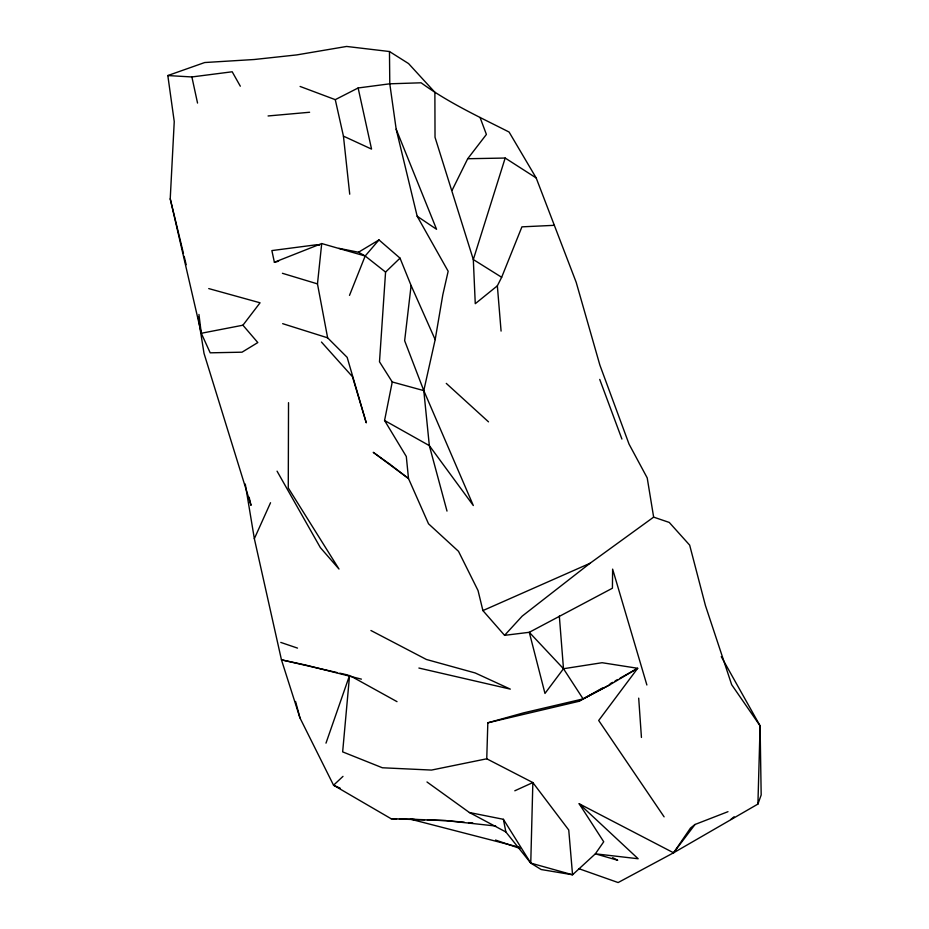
<?xml version="1.0" encoding="UTF-8"?>
<svg xmlns="http://www.w3.org/2000/svg" width="929" height="929" viewBox="0 0 929 929"><rect width="100%" height="100%" fill="white"/><g stroke="black" fill="none" stroke-linecap="round" stroke-linejoin="round"><path stroke-width="1.39" d="M288.524 402.675L288.269 487.957L338.992 569.036L320.342 547.599L277.063 471.166M721.264 656.617L760.096 725.839L761.176 794.969L757.913 804.073L673.571 852.799L579.185 803.759L603.722 841.767L595.361 853.821L572.554 874.781L541.166 869.532L530.761 863.099L532.851 782.566L486.75 758.796L431.509 770.071L382.376 767.772L342.65 751.875L349.571 675.418L325.986 743.142M757.913 804.073L760.096 725.839L731.669 684.696L705.425 605.511L689.666 545.137L669.263 522.435L653.644 517.128L647.211 477.901L629.026 444.085L599.855 365.039L576.189 282.311L536.184 177.95L509.092 132.046C479.132 116.845 448.37 102.678 421.127 82.797L389.785 83.807L358.129 87.976L335.276 99.658L300.102 86.455M486.75 758.796L487.83 722.808L523.515 712.88L583.11 698.91L609.83 684.789L637.689 668.288L602.097 662.714L563.485 668.729L544.975 693.44L529.286 632.301L612.42 588.22L612.629 569.129L646.874 684.987M198.945 314.466L201.291 333.267L242.922 325.208L257.809 342.569L242.039 352.184L210.198 352.823L201.291 333.267L170.228 198.841L174.246 121.583L167.824 75.551L204.705 62.533L254.151 59.514L296.781 54.904L346.61 46.45L389.472 51.525L408.551 63.567L434.877 92.296L435.027 137.283L473.314 259.539L475.265 303.702L497.352 285.818L501.66 277.283L521.924 226.85L554.16 225.329M338.957 248.345L358.501 252.235L378.974 239.914L400.027 258.146L385.57 272.081L379.496 361.787L392.247 381.97L423.787 390.61L473.314 505.527L429.337 445.618L384.571 420.489L392.247 381.97M321.457 342.046L352.451 376.698L366.27 422.846L347.156 357.351L327.635 337.831L317.474 283.891L321.713 243.549L365.178 255.998L385.57 272.081M400.027 258.146L411.106 285.528L404.649 340.734L423.787 390.61L429.337 445.618L447 511.089M423.787 390.61L435.178 339.619L442.819 294.76L448.161 271.256L417.179 216.248L396.184 129.236L389.785 83.807L389.472 51.525M536.184 177.95L505.179 158.046L473.314 259.539L501.66 277.283M349.501 295.376L365.178 255.998L378.974 239.914M464.279 822.235L445.862 820.609L391.144 818.751L333.557 785.226L299.974 717.943L281.452 659.822L254.349 538.681L270.536 502.728M452.144 190.201L467.705 158.731L486.401 134.438L480.061 117.484M578.639 868.603L618.133 882.55L673.571 852.799L690.479 828.076L695.02 824.476L727.988 811.679M673.571 852.799L695.02 824.476M242.922 325.208L260.062 302.796L208.735 288.582M384.571 420.489L406.31 456.511L408.505 478.54L428.524 523.805L458.508 551.327L478.04 590.554L482.906 610.585L504.586 635.343L522.179 616.136L589.985 563.311L653.644 517.128M342.987 776.377L333.557 785.226L340.177 788.152M730.763 819.483L734.142 816.754M487.83 722.808L578.686 701.383L602.538 688.006M610.063 683.779L612.583 682.374M615.091 680.969L617.599 679.552M620.107 678.147L637.689 668.288L598.694 720.486L664.107 816.846M578.686 701.383L609.83 684.789M514.805 790.788L532.851 782.566L568.745 830.015L572.554 874.781L530.761 863.099L505.864 831.966L469.412 812.527L426.992 781.986M482.906 610.585L589.985 563.311M319.541 245.163L316.766 244.722L271.872 250.586L274.38 262.245L321.713 243.549M274.38 262.245L278.595 261.258M167.824 75.551L191.885 76.956L232.192 71.777L240.321 86.2M504.586 635.343L529.286 632.301L563.485 668.729L583.11 698.91M268.075 115.962L309.612 112.258M467.705 158.731L505.179 158.046M391.144 818.751L396.637 818.855M399.377 818.913L424.553 819.726M427.386 819.842L445.862 820.609L495.68 826.02M414.52 819.483L410.339 819.134L519.508 847.329M468.53 822.618L472.78 822.989M469.412 812.527L503.39 819.308L530.761 863.099M337.064 672.561L281.452 659.822L306.001 665.141L361.427 679.145M339.84 673.188L348.189 675.104M418.898 668.044L510.311 689.121L475.242 672.979L426.365 659.462L370.926 630.501M282.416 273.3L317.474 283.891M282.671 323.664L327.635 337.831M280.779 642.415L297.501 648.105M495.529 840.048L520.054 848.479M335.276 99.658L343.44 136.133L371.554 149.105L358.129 87.976M612.641 857.653L617.692 860.266L595.361 853.821L638.142 858.744L579.185 803.759M350.825 676.115L397.008 701.65M358.501 252.235L365.178 255.998M417.179 216.248L436.56 229.289L396.184 129.236M446.28 383.398L488.503 421.847M411.106 285.528L435.178 339.619M599.728 379.415L621.907 439.045M295.561 701.476L299.974 717.943M170.228 198.841L183.454 253.489M184.139 256.288L186.172 264.695M249.123 497.224L251.027 505.364L204.02 353.368L198.156 316.592M191.885 76.956L197.54 103.061M503.39 819.308L505.864 831.966M245.268 484.021L254.349 538.681M343.44 136.133L349.722 194.196M497.352 285.818L501.079 331.084M559.328 616.043L563.485 668.729M638.699 698.144L641.44 737.452M390.052 464.372L373.237 452.33L408.505 478.54L390.052 464.372"/></g></svg>
